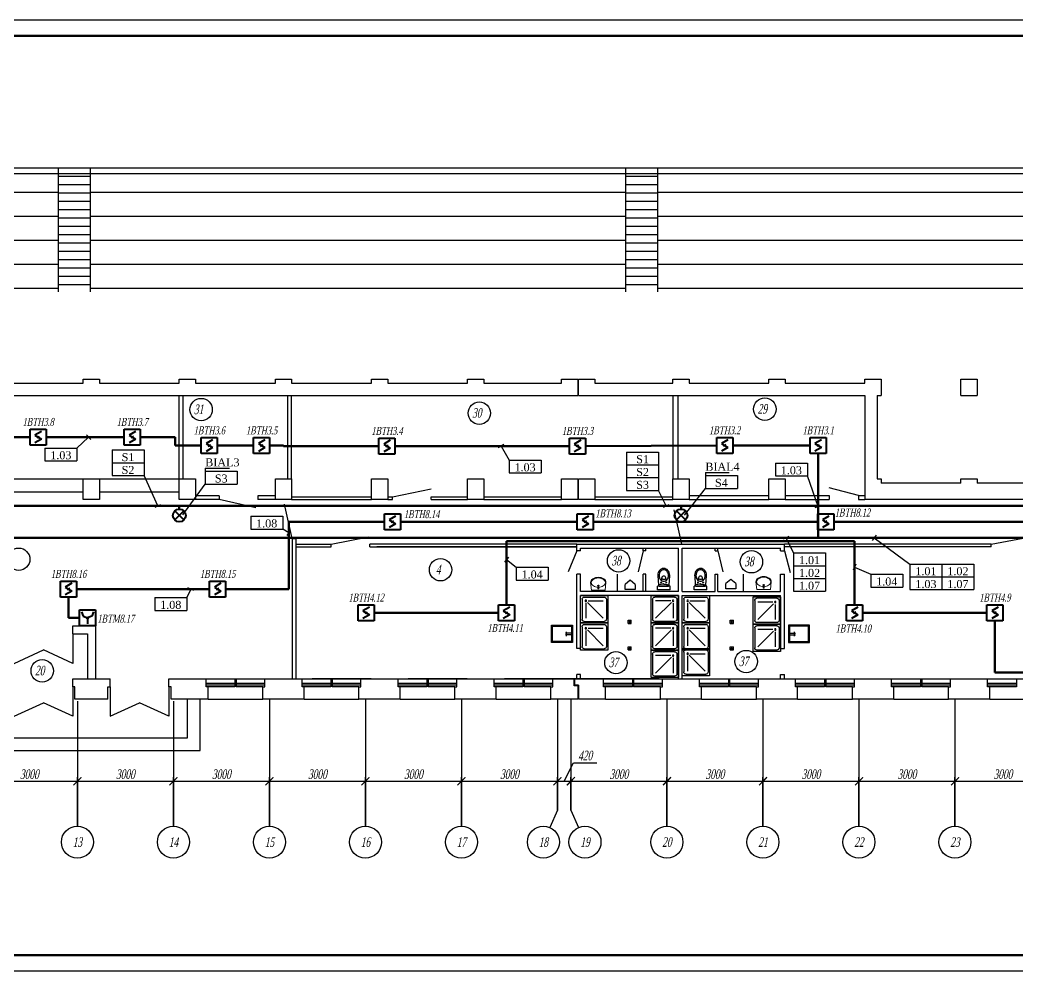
# Model space of a CAD drawing. Extents: x 0 to 1720, y -2086 to 3873.
# Drawn here: x 375.1 to 686.6, y 0 to 297 of the extents above; entities that cross this region are included whole.
import ezdxf
from ezdxf.enums import TextEntityAlignment as Align

# ---------------------------------------------------------------- set-up
doc = ezdxf.new("R2010")
doc.units = 0
doc.layers.add('EL_DEVICE', color=1, linetype='Continuous', lineweight=40)
doc.layers.add('EL_KABLE', color=9, linetype='Continuous', lineweight=60)
for name, color, linetype in [('EL_DEVICE_NAME', 7, 'Continuous'), ('FORMAT', 134, 'Continuous'), ('OSI', 5, 'Continuous'), ('PLAN', 2, 'Continuous'), ('SYS_PIN', 7, 'Continuous')]:
    doc.layers.add(name, color=color, linetype=linetype)
doc.styles.add('R2_5', font='times.ttf', dxfattribs={"width": 0.65, "oblique": 12, "height": 2.5})
doc.styles.get("Standard").update_dxf_attribs({"font": 'times.ttf'})

# ---------------------------------------------------------------- blocks, each defined once
blk = doc.blocks.new('n')
for points in [[(-6527766, -4118616), (-6527107, -4118616), (-6527107, -4119151), (-6527766, -4119151)], [(-6527735, -4118647), (-6527137, -4118647), (-6527137, -4119120), (-6527735, -4119120)]]:
    blk.add_lwpolyline(points, close=True)
for points in [[(-6527735, -4118854), (-6527544, -4118854)], [(-6527735, -4118910), (-6527544, -4118910)], [(-6527580, -4118817), (-6527580, -4118951)]]:
    blk.add_lwpolyline(points)
blk = doc.blocks.new('раковина')
at = {"lineweight": 0}
for p, q in [((471040, 84579), (471009, 84347)), ((471459, 84579), (471040, 84579)), ((471040, 84578), (471040, 84578)), ((471067, 84429), (471094, 84451)), ((471094, 84451), (471127, 84470)), ((471127, 84470), (471165, 84483)), ((471165, 84483), (471207, 84492)), ((471207, 84492), (471250, 84495)), ((471231, 84521), (471231, 84525)), ((471233, 84489), (471231, 84521)), ((471236, 84481), (471241, 84439)), ((471239, 84502), (471261, 84502)), ((471239, 84502), (471261, 84502)), ((471239, 84490), (471239, 84502)), ((471250, 84495), (471293, 84492)), ((471259, 84439), (471264, 84481)), ((471261, 84502), (471261, 84490)), ((471267, 84489), (471269, 84521)), ((471269, 84521), (471269, 84525)), ((471293, 84492), (471334, 84483)), ((471334, 84483), (471372, 84470)), ((471372, 84470), (471405, 84451)), ((471405, 84451), (471433, 84429)), ((471489, 84347), (471459, 84579)), ((471459, 84578), (471459, 84578)), ((471009, 84347), (471014, 84314)), ((471014, 84314), (471028, 84283)), ((471028, 84283), (471050, 84253)), ((471029, 84347), (471034, 84376)), ((471034, 84318), (471029, 84347)), ((471034, 84376), (471046, 84404)), ((471046, 84291), (471034, 84318)), ((471046, 84404), (471067, 84429)), ((471067, 84265), (471046, 84291)), ((471050, 84253), (471080, 84228)), ((471094, 84243), (471067, 84265)), ((471080, 84228), (471116, 84207)), ((471127, 84225), (471094, 84243)), ((471116, 84207), (471158, 84191)), ((471165, 84211), (471127, 84225)), ((471158, 84191), (471203, 84182)), ((471207, 84203), (471165, 84211)), ((471203, 84182), (471250, 84179)), ((471250, 84200), (471207, 84203)), ((471293, 84203), (471250, 84200)), ((471250, 84179), (471297, 84182)), ((471334, 84211), (471293, 84203)), ((471297, 84182), (471342, 84191)), ((471372, 84225), (471334, 84211)), ((471342, 84191), (471383, 84207)), ((471405, 84243), (471372, 84225)), ((471383, 84207), (471420, 84228)), ((471433, 84265), (471405, 84243)), ((471420, 84228), (471449, 84253)), ((471433, 84429), (471453, 84404)), ((471453, 84291), (471433, 84265)), ((471449, 84253), (471472, 84283)), ((471453, 84404), (471466, 84376)), ((471466, 84318), (471453, 84291)), ((471466, 84376), (471469, 84347)), ((471469, 84347), (471466, 84318)), ((471472, 84283), (471485, 84314)), ((471485, 84314), (471489, 84347))]:
    blk.add_line(p, q, dxfattribs=at)
for centre, radius, start, end in [((471250, 84452), 24, 0, 180), ((471250, 84452), 24, 180, 0), ((471250, 84522), 20, 339.2856, 200.7144), ((471250, 84522), 19.2, 7.8374, 171.8967), ((471250, 84491), 16.9, 185.1696, 354.8304), ((471250, 84490), 16.9, 185.1696, 354.8304), ((471250, 84490), 10.9, 180, 0), ((471250, 84440), 8.95, 187.1389, 352.8611)]:
    blk.add_arc(centre, radius, start, end, dxfattribs=at)
blk = doc.blocks.new('PL_SHOWER_TRAY')
for p, q in [((0.45, 0.9), (-0.45, 0.9)), ((-0.45, 0.9), (-0.45, 0)), ((-0.4, 0.125), (-0.4, 0.775)), ((-0.325, 0.85), (0.325, 0.85)), ((-0.275, 0.25), (-0.275, 0.75)), ((-0.222, 0.228), (0.3, 0.75)), ((0.4, 0.125), (0.4, 0.775)), ((0.45, 0), (0.45, 0.9)), ((-0.45, 0), (0.45, 0)), ((-0.325, 0.05), (0.325, 0.05)), ((-0.2, 0.175), (0.3, 0.175))]:
    blk.add_line(p, q)
blk.add_circle((-0.275, 0.175), 0.025)
for centre, start, end in [((-0.325, 0.775), 90, 180), ((0.325, 0.775), 360, 90), ((-0.325, 0.125), 180, 270), ((0.325, 0.125), 270, 360)]:
    blk.add_arc(centre, 0.075, start, end)
blk = doc.blocks.new('PODDON')
at = {"xscale": -1000, "yscale": 1000, "zscale": 1000, "rotation": 270}
blk.add_blockref('PL_SHOWER_TRAY', (-338, -13), dxfattribs=at)
blk = doc.blocks.new('_ArchTick')
at = {"const_width": 0.15}
blk.add_lwpolyline([(-0.5, -0.5), (0.5, 0.5)], dxfattribs=at)
blk = doc.blocks.new('PS_DAT_SMOKE')
at = {"layer": 'EL_DEVICE'}
for p, q in [((-2.5, 2.5), (2.5, 2.5)), ((-2.5, -2.5), (-2.5, 2.5)), ((1.01, 1.81), (-1.01, 0.61)), ((-1.01, 0.61), (1.01, -0.61)), ((2.5, 2.5), (2.5, -2.5)), ((2.5, -2.5), (-2.5, -2.5)), ((1.01, -0.61), (-1.01, -1.81))]:
    blk.add_line(p, q, dxfattribs=at)
blk = doc.blocks.new('CONNECTOR_SQUARE')
at = {"layer": 'SYS_PIN'}
for p, q in [((-0.35, 0.35), (0.35, -0.35)), ((0.35, 0.35), (-0.35, -0.35))]:
    blk.add_line(p, q, dxfattribs=at)
blk = doc.blocks.new('PS_DAT_HAND')
at = {"layer": 'EL_DEVICE'}
for p, q in [((-2.5, 2.5), (2.5, 2.5)), ((-2.5, -2.5), (-2.5, 2.5)), ((-1.88, 1.88), (-1.33, 0.55)), ((-1.33, 0.55), (0, 0)), ((1.33, 0.55), (0, 0)), ((0, 0), (0, -1.81)), ((1.88, 1.88), (1.33, 0.55)), ((2.5, 2.5), (2.5, -2.5)), ((2.5, -2.5), (-2.5, -2.5))]:
    blk.add_line(p, q, dxfattribs=at)
blk = doc.blocks.new('PS_BIAL')
at = {"layer": 'EL_DEVICE'}
for p, q in [((-1.41, 1.41), (1.41, -1.41)), ((1.41, 1.41), (-1.41, -1.41))]:
    blk.add_line(p, q, dxfattribs=at)
blk.add_circle((0, 0), 2, dxfattribs=at)

msp = doc.modelspace()

# ---------------------------------------------------------------- linework, layer by layer
for p, q in [((396.49, 166.72), (392.83, 163.32)), ((397.17, 165.99), (395.81, 167.45)), ((382.83, 163.32), (392.83, 163.32)), ((382.83, 163.32), (382.83, 159.32)), ((392.83, 163.32), (392.83, 159.32)), ((403.82, 162.73), (413.82, 162.73)), ((403.82, 162.73), (403.82, 154.73)), ((413.82, 162.73), (413.82, 154.73)), ((526.24, 164.42), (524.51, 163.42)), ((525.38, 163.92), (527.89, 159.55)), ((564.6, 162.08), (574.6, 162.08)), ((564.6, 162.08), (564.6, 150.08)), ((574.6, 162.08), (574.6, 150.08)), ((382.83, 159.32), (392.83, 159.32)), ((527.89, 159.55), (537.89, 159.55)), ((527.89, 159.55), (527.89, 155.55)), ((537.89, 159.55), (537.89, 155.55)), ((403.82, 158.73), (413.82, 158.73)), ((432.95, 157.06), (432.95, 156.06)), ((432.95, 157.06), (440.53, 157.06)), ((432.95, 156.06), (442.95, 156.06)), ((432.95, 156.06), (432.95, 152.06)), ((442.95, 156.06), (442.95, 152.06)), ((564.6, 158.08), (574.6, 158.08)), ((611.08, 158.61), (621.08, 158.61)), ((611.08, 158.61), (611.08, 154.61)), ((621.08, 158.61), (621.08, 154.61)), ((403.82, 154.73), (413.82, 154.73)), ((418.18, 145.27), (413.82, 154.73)), ((527.89, 155.55), (537.89, 155.55)), ((564.6, 154.08), (574.6, 154.08)), ((589.21, 155.73), (589.21, 154.73)), ((589.21, 155.73), (596.65, 155.73)), ((589.21, 154.73), (599.21, 154.73)), ((589.21, 154.73), (589.21, 150.73)), ((599.21, 154.73), (599.21, 150.73)), ((611.08, 154.61), (621.08, 154.61)), ((624.45, 145.11), (621.08, 154.61)), ((425.97, 142.45), (432.95, 152.06)), ((432.95, 152.06), (442.95, 152.06)), ((564.6, 150.08), (574.6, 150.08)), ((577, 145.27), (574.6, 150.08)), ((582.68, 142.41), (589.21, 150.73)), ((589.21, 150.73), (599.21, 150.73)), ((417.27, 144.85), (419.09, 145.69)), ((576.1, 144.82), (577.89, 145.72)), ((623.51, 144.78), (625.39, 145.45)), ((425.97, 142.45), (425.97, 142.45)), ((447.15, 142.03), (457.15, 142.03)), ((447.15, 142.03), (447.15, 138.03)), ((457.15, 142.03), (457.15, 138.03)), ((582.68, 142.41), (582.68, 142.41)), ((447.15, 138.03), (457.15, 138.03)), ((459.11, 136.86), (457.15, 138.03)), ((458.59, 136), (459.62, 137.72)), ((615.25, 135.73), (613.47, 134.82)), ((614.36, 135.27), (616.76, 130.58)), ((642.53, 136.08), (641.35, 134.46)), ((641.94, 135.27), (653.12, 127.1)), ((527.69, 129.28), (526.46, 127.71)), ((527.08, 128.5), (530.1, 126.1)), ((616.76, 130.58), (626.76, 130.58)), ((616.76, 130.58), (616.76, 118.58)), ((626.76, 130.58), (626.76, 118.58)), ((530.1, 126.1), (540.1, 126.1)), ((530.1, 126.1), (530.1, 122.1)), ((540.1, 126.1), (540.1, 122.1)), ((616.76, 126.58), (626.76, 126.58)), ((636.23, 127.02), (635.43, 125.19)), ((635.83, 126.1), (640.89, 123.9)), ((653.12, 127.1), (673.12, 127.1)), ((653.12, 127.1), (653.12, 119.1)), ((663.12, 127.1), (663.12, 119.1)), ((673.12, 127.1), (673.12, 119.1)), ((530.1, 122.1), (540.1, 122.1)), ((616.76, 122.58), (626.76, 122.58)), ((640.89, 123.9), (650.89, 123.9)), ((640.89, 123.9), (640.89, 119.9)), ((650.89, 123.9), (650.89, 119.9)), ((653.12, 123.1), (673.12, 123.1)), ((428.44, 119.27), (427.17, 116.6)), ((429.34, 118.84), (427.53, 119.7)), ((616.76, 118.58), (626.76, 118.58)), ((640.89, 119.9), (650.89, 119.9)), ((653.12, 119.1), (673.12, 119.1)), ((417.17, 116.6), (427.17, 116.6)), ((417.17, 116.6), (417.17, 112.6)), ((427.17, 116.6), (427.17, 112.6)), ((417.17, 112.6), (427.17, 112.6))]:
    msp.add_line(p, q)
at = {"layer": 'EL_KABLE'}
for p, q in [((378.25, 166.72), (367.31, 166.72)), ((407.65, 166.72), (383.25, 166.72)), ((423.58, 166.72), (412.65, 166.72)), ((423.58, 164.09), (423.58, 166.72)), ((431.73, 164.09), (423.58, 164.09)), ((448.07, 164.09), (436.73, 164.09)), ((457.4, 164.09), (453.07, 164.09)), ((457.4, 163.92), (457.4, 164.09)), ((487.23, 163.92), (457.4, 163.92)), ((546.77, 163.92), (492.23, 163.92)), ((592.75, 164.11), (551.77, 163.93)), ((621.95, 164.12), (597.75, 164.12)), ((624.45, 135.27), (624.45, 161.62)), ((1183.2, 145.27), (123, 145.27)), ((1183.2, 145.27), (273.65, 145.27)), ((1183.2, 145.27), (424.85, 145.27)), ((424.85, 145.27), (424.85, 144.27)), ((1183.2, 145.27), (581.6, 145.27)), ((581.6, 145.27), (581.6, 144.27)), ((488.93, 140.27), (459.11, 140.27)), ((459.11, 140.27), (459.11, 119.27)), ((549.2, 140.27), (493.93, 140.27)), ((624.33, 140.27), (554.2, 140.27)), ((692.32, 140.27), (629.33, 140.27)), ((1157, 135.27), (159.5, 135.27)), ((1157, 135.27), (337.7, 135.27)), ((1157, 135.27), (344, 135.27)), ((635.83, 134.27), (527.08, 134.27)), ((527.08, 134.27), (527.08, 114.37)), ((1157, 135.27), (624.45, 135.27)), ((635.83, 114.37), (635.83, 134.27)), ((434.32, 119.27), (392.74, 119.27)), ((459.11, 119.27), (439.32, 119.27)), ((390.24, 116.77), (390.24, 110.27)), ((390.24, 110.27), (393.65, 110.27)), ((524.58, 111.87), (485.73, 111.87)), ((677.18, 111.87), (638.33, 111.87)), ((679.68, 93.27), (679.68, 109.37)), ((781.27, 93.27), (679.68, 93.27))]:
    msp.add_line(p, q, dxfattribs=at)
at = {"layer": 'FORMAT'}
msp.add_lwpolyline([(0, 297), (1720.39, 297), (1720.39, 0), (0, 0)], close=True, dxfattribs=at)
at = {"layer": 'FORMAT', "lineweight": 50}
msp.add_lwpolyline([(20, 5), (20, 292), (1715.39, 292), (1715.39, 5)], close=True, dxfattribs=at)
at = {"layer": 'OSI'}
for p, q in [((393, 84.25), (393, 58.02)), ((393, 84.25), (393, 58.02)), ((423, 84.25), (423, 58.02)), ((453, 84.87), (453, 45.27)), ((453, 84.25), (453, 58.02)), ((483, 84.87), (483, 45.27)), ((483, 84.25), (483, 58.02)), ((513, 84.87), (513, 45.27)), ((513, 84.25), (513, 58.02)), ((543, 84.87), (543, 50.27)), ((543, 84.25), (543, 58.02)), ((543, 84.25), (543, 58.02)), ((547.2, 84.87), (547.2, 50.27)), ((547.2, 84.25), (547.2, 58.02)), ((577.2, 84.87), (577.2, 45.27)), ((577.2, 84.25), (577.2, 58.02)), ((607.2, 84.87), (607.2, 45.27)), ((607.2, 84.25), (607.2, 58.02)), ((607.2, 84.25), (607.2, 58.02)), ((637.2, 84.87), (637.2, 45.27)), ((637.2, 84.25), (637.2, 58.02)), ((637.2, 84.25), (637.2, 58.02)), ((667.2, 84.87), (667.2, 45.27)), ((667.2, 84.25), (667.2, 58.02)), ((667.2, 84.25), (667.2, 58.02)), ((423, 82.65), (423, 58.02)), ((453, 83.27), (453, 58.02)), ((483, 82.65), (483, 58.02)), ((513, 83.27), (513, 58.02)), ((547.2, 82.65), (547.2, 58.02)), ((577.2, 83.27), (577.2, 58.02)), ((393, 68.87), (393, 45.27)), ((423, 68.87), (423, 45.27)), ((545.1, 59.27), (548.01, 65.04)), ((548.01, 65.04), (555.34, 65.04)), ((361, 59.27), (395, 59.27)), ((391, 59.27), (425, 59.27)), ((421, 59.27), (455, 59.27)), ((451, 59.27), (485, 59.27)), ((481, 59.27), (515, 59.27)), ((511, 59.27), (545, 59.27)), ((541, 59.27), (549.2, 59.27)), ((545.2, 59.27), (579.2, 59.27)), ((575.2, 59.27), (609.2, 59.27)), ((605.2, 59.27), (639.2, 59.27)), ((635.2, 59.27), (669.2, 59.27)), ((665.2, 59.27), (699.2, 59.27))]:
    msp.add_line(p, q, dxfattribs=at)
at = {"layer": 'OSI', "lineweight": 25}
for p, q in [((393, 45.27), (393, 60.52)), ((393, 45.27), (393, 60.52)), ((423, 45.27), (423, 60.52)), ((423, 45.27), (423, 60.52)), ((453, 45.27), (453, 60.52)), ((453, 45.27), (453, 60.52)), ((483, 45.27), (483, 60.52)), ((483, 45.27), (483, 60.52)), ((513, 45.27), (513, 60.52)), ((513, 45.27), (513, 60.52)), ((543, 50.27), (543, 60.52)), ((543, 50.27), (543, 60.52)), ((547.2, 50.27), (547.2, 60.52)), ((547.2, 50.27), (547.2, 60.52)), ((577.2, 45.27), (577.2, 60.52)), ((577.2, 45.27), (577.2, 60.52)), ((607.2, 45.27), (607.2, 60.52)), ((607.2, 45.27), (607.2, 60.52)), ((637.2, 45.27), (637.2, 60.52)), ((637.2, 45.27), (637.2, 60.52)), ((667.2, 45.27), (667.2, 60.52)), ((667.2, 45.27), (667.2, 60.52)), ((543, 50.27), (540.61, 44.85)), ((547.2, 50.27), (549.59, 44.85))]:
    msp.add_line(p, q, dxfattribs=at)
for centre in [(393, 40.27), (423, 40.27), (453, 40.27), (483, 40.27), (513, 40.27), (538.6, 40.27), (551.6, 40.27), (577.2, 40.27), (607.2, 40.27), (637.2, 40.27), (667.2, 40.27)]:
    msp.add_circle(centre, 5, dxfattribs=at)
at = {"layer": 'PLAN'}
for p, q in [((33, 250.77), (1460.2, 250.77)), ((387, 250.77), (387, 212.11)), ((397, 250.77), (397, 212.11)), ((564.3, 250.77), (564.3, 212.11)), ((574.3, 250.77), (574.3, 212.11)), ((37.4, 249.07), (1380.89, 249.07)), ((387, 248.17), (397, 248.17)), ((564.3, 248.17), (574.3, 248.17)), ((219.7, 243.27), (387, 243.27)), ((387, 245.57), (397, 245.57)), ((397, 243.27), (564.3, 243.27)), ((564.3, 245.57), (574.3, 245.57)), ((574.3, 243.27), (719.05, 243.27)), ((387, 242.97), (397, 242.97)), ((387, 240.37), (397, 240.37)), ((564.3, 242.97), (574.3, 242.97)), ((564.3, 240.37), (574.3, 240.37)), ((387, 237.77), (397, 237.77)), ((564.3, 237.77), (574.3, 237.77)), ((219.7, 235.77), (387, 235.77)), ((387, 235.17), (397, 235.17)), ((397, 235.77), (564.3, 235.77)), ((564.3, 235.17), (574.3, 235.17)), ((574.3, 235.77), (719.05, 235.77)), ((387, 232.57), (397, 232.57)), ((564.3, 232.57), (574.3, 232.57)), ((219.7, 228.27), (387, 228.27)), ((387, 229.97), (397, 229.97)), ((397, 228.27), (564.3, 228.27)), ((564.3, 229.97), (574.3, 229.97)), ((574.3, 228.27), (719.05, 228.27)), ((387, 227.37), (397, 227.37)), ((387, 224.77), (397, 224.77)), ((564.3, 227.37), (574.3, 227.37)), ((564.3, 224.77), (574.3, 224.77)), ((387, 222.17), (397, 222.17)), ((564.3, 222.17), (574.3, 222.17)), ((219.7, 220.77), (387, 220.77)), ((387, 219.57), (397, 219.57)), ((397, 220.77), (564.3, 220.77)), ((564.3, 219.57), (574.3, 219.57)), ((574.3, 220.77), (719.05, 220.77)), ((387, 216.97), (397, 216.97)), ((564.3, 216.97), (574.3, 216.97)), ((219.7, 213.27), (387, 213.27)), ((387, 214.37), (397, 214.37)), ((397, 213.27), (564.3, 213.27)), ((564.3, 214.37), (574.3, 214.37)), ((574.3, 213.27), (719.05, 213.27)), ((394.85, 184.87), (399.95, 184.87)), ((394.85, 183.57), (394.85, 184.87)), ((399.95, 184.87), (399.95, 183.57)), ((424.85, 184.87), (429.95, 184.87)), ((424.85, 183.57), (424.85, 184.87)), ((429.95, 184.87), (429.95, 183.57)), ((454.85, 184.87), (459.95, 184.87)), ((454.85, 183.57), (454.85, 184.87)), ((459.95, 184.87), (459.95, 183.57)), ((484.85, 184.87), (489.95, 184.87)), ((484.85, 183.57), (484.85, 184.87)), ((489.95, 184.87), (489.95, 183.57)), ((514.85, 184.87), (519.95, 184.87)), ((514.85, 183.57), (514.85, 184.87)), ((519.95, 184.87), (519.95, 183.57)), ((544.3, 184.87), (549.4, 184.87)), ((544.3, 183.57), (544.3, 184.87)), ((549.4, 184.87), (549.4, 179.77)), ((549.6, 184.87), (554.7, 184.87)), ((549.6, 179.77), (549.6, 184.87)), ((554.7, 184.87), (554.7, 183.57)), ((579.05, 184.87), (584.15, 184.87)), ((579.05, 183.57), (579.05, 184.87)), ((584.15, 184.87), (584.15, 183.57)), ((609.05, 184.87), (614.15, 184.87)), ((609.05, 183.57), (609.05, 184.87)), ((614.15, 184.87), (614.15, 183.57)), ((639.05, 184.87), (644.15, 184.87)), ((639.05, 183.57), (639.05, 184.87)), ((644.15, 184.87), (644.15, 179.77)), ((669.05, 184.87), (674.15, 184.87)), ((669.05, 179.77), (669.05, 184.87)), ((674.15, 184.87), (674.15, 179.77)), ((369.95, 183.57), (394.85, 183.57)), ((399.95, 183.57), (424.85, 183.57)), ((429.95, 183.57), (454.85, 183.57)), ((459.95, 183.57), (484.85, 183.57)), ((489.95, 183.57), (514.85, 183.57)), ((519.95, 183.57), (544.3, 183.57)), ((554.7, 183.57), (579.05, 183.57)), ((584.15, 183.57), (609.05, 183.57)), ((614.15, 183.57), (639.05, 183.57)), ((249.95, 179.77), (549.4, 179.77)), ((424.85, 153.67), (424.85, 179.77)), ((426.05, 153.67), (426.05, 179.77)), ((458.75, 153.67), (458.75, 179.77)), ((459.95, 153.67), (459.95, 179.77)), ((549.6, 179.77), (639.05, 179.77)), ((579.05, 179.77), (579.05, 153.67)), ((580.65, 179.77), (580.65, 153.67)), ((639.05, 179.77), (639.05, 147.27)), ((642.85, 179.77), (644.15, 179.77)), ((642.85, 179.77), (642.85, 153.67)), ((669.05, 179.77), (674.15, 179.77)), ((366.05, 153.67), (424.85, 153.67)), ((394.85, 147.27), (394.85, 153.67)), ((394.85, 153.67), (399.95, 153.67)), ((399.95, 153.67), (399.95, 147.27)), ((424.85, 147.27), (424.85, 153.67)), ((424.85, 153.67), (429.95, 153.67)), ((429.95, 153.67), (429.95, 147.27)), ((454.85, 147.27), (454.85, 153.67)), ((454.85, 153.67), (459.95, 153.67)), ((459.95, 153.67), (459.95, 147.27)), ((484.85, 147.27), (484.85, 153.67)), ((484.85, 153.67), (489.95, 153.67)), ((489.95, 153.67), (489.95, 147.27)), ((514.85, 147.27), (514.85, 153.67)), ((514.85, 153.67), (519.95, 153.67)), ((519.95, 153.67), (519.95, 147.27)), ((544.3, 147.27), (544.3, 153.67)), ((544.3, 153.67), (549.4, 153.67)), ((549.4, 153.67), (549.4, 147.27)), ((549.6, 147.27), (549.6, 153.67)), ((549.6, 153.67), (554.7, 153.67)), ((554.7, 153.67), (554.7, 147.27)), ((579.05, 147.27), (579.05, 153.67)), ((579.05, 153.67), (584.15, 153.67)), ((584.15, 153.67), (584.15, 147.27)), ((609.05, 147.27), (609.05, 153.67)), ((609.05, 153.67), (614.15, 153.67)), ((614.15, 153.67), (614.15, 147.27)), ((642.85, 153.67), (644.15, 153.67)), ((644.15, 153.67), (644.15, 152.37)), ((669.05, 152.37), (669.05, 153.67)), ((669.05, 153.67), (674.15, 153.67)), ((674.15, 153.67), (674.15, 152.37)), ((369.95, 149.67), (394.85, 149.67)), ((399.95, 149.67), (424.85, 149.67)), ((491.45, 148.07), (503.55, 150.57)), ((637.05, 148.47), (627.85, 150.87)), ((669.05, 152.37), (644.15, 152.37)), ((699.05, 152.37), (674.15, 152.37)), ((399.95, 147.27), (394.85, 147.27)), ((429.95, 147.27), (424.85, 147.27)), ((437.3, 148.4), (429.95, 148.4)), ((437.3, 147.27), (429.95, 147.27)), ((437.3, 148.4), (437.3, 147.27)), ((448.75, 144.69), (437.3, 147.27)), ((454.85, 148.4), (449.4, 148.4)), ((449.4, 148.4), (449.4, 147.27)), ((454.85, 147.27), (449.4, 147.27)), ((459.95, 147.27), (454.85, 147.27)), ((459.95, 148.07), (483.35, 148.07)), ((459.95, 147.27), (483.35, 147.27)), ((483.35, 148.07), (484.85, 148.07)), ((483.35, 147.27), (484.85, 147.27)), ((489.95, 147.27), (484.85, 147.27)), ((489.95, 148.07), (491.45, 148.07)), ((489.95, 147.27), (491.45, 147.27)), ((491.45, 147.27), (491.45, 148.07)), ((503.55, 148.07), (514.85, 148.07)), ((503.55, 147.27), (503.55, 148.07)), ((503.55, 147.27), (514.85, 147.27)), ((519.95, 147.27), (514.85, 147.27)), ((519.95, 148.07), (544.3, 148.07)), ((519.95, 147.27), (544.3, 147.27)), ((549.4, 147.27), (544.3, 147.27)), ((554.7, 147.27), (549.6, 147.27)), ((554.7, 148.07), (579.05, 148.07)), ((554.7, 147.27), (579.05, 147.27)), ((584.15, 147.27), (579.05, 147.27)), ((584.15, 148.47), (609.05, 148.47)), ((584.15, 147.27), (609.05, 147.27)), ((614.15, 147.27), (609.05, 147.27)), ((614.15, 148.47), (627.85, 148.47)), ((614.15, 147.27), (627.85, 147.27)), ((627.85, 148.47), (627.85, 147.27)), ((637.05, 148.47), (639.05, 148.47)), ((637.05, 148.47), (637.05, 147.27)), ((637.05, 147.27), (639.05, 147.27)), ((740.5, 147.27), (639.05, 147.27)), ((460.11, 135.07), (457.73, 145.83)), ((581.83, 133.27), (579.46, 144.03)), ((460.11, 135.07), (461.3, 135.07)), ((460.11, 135.07), (460.11, 91.14)), ((461.3, 135.07), (461.3, 132.47)), ((472.3, 133.27), (483.97, 135.56)), ((678.51, 133.27), (690.19, 135.44)), ((461.3, 133.27), (472.3, 133.27)), ((461.3, 132.47), (472.3, 132.47)), ((461.3, 132.47), (461.3, 91.27)), ((472.3, 132.47), (472.3, 133.27)), ((549, 133.27), (484.4, 133.27)), ((484.4, 132.47), (484.4, 133.27)), ((484.4, 132.47), (549, 132.47)), ((549, 132.47), (486.6, 132.47)), ((549, 131.17), (546.3, 124.63)), ((549, 131.17), (549, 133.27)), ((549, 133.27), (613.9, 133.27)), ((550.2, 131.17), (549, 131.17)), ((550.2, 131.17), (550.2, 132.07)), ((550.2, 132.07), (580.8, 132.07)), ((569.8, 131.17), (568.23, 124.71)), ((569.8, 131.17), (569.8, 132.07)), ((570.6, 131.17), (569.8, 131.17)), ((570.6, 131.17), (570.6, 132.07)), ((580.8, 118.47), (580.8, 132.07)), ((582, 118.47), (582, 132.07)), ((582, 132.07), (612.7, 132.07)), ((592.3, 131.17), (592.3, 132.07)), ((592.3, 131.17), (593.1, 131.17)), ((593.1, 131.17), (593.1, 132.07)), ((593.1, 131.17), (594.67, 124.63)), ((612.7, 131.17), (612.7, 132.07)), ((612.7, 131.17), (613.9, 131.17)), ((678.5, 133.27), (613.9, 133.27)), ((613.9, 131.17), (613.9, 133.27)), ((613.9, 131.17), (615.71, 124.5)), ((678.51, 132.47), (613.91, 132.47)), ((678.51, 132.47), (678.51, 133.27)), ((549, 100.77), (549, 123.97)), ((550.2, 123.97), (549, 123.97)), ((550.2, 118.47), (550.2, 123.97)), ((561.78, 118.47), (561.78, 123.97)), ((565.68, 122.01), (564.17, 120.75)), ((567.32, 120.75), (565.68, 122.01)), ((569.8, 118.47), (569.8, 123.97)), ((570.6, 123.97), (569.8, 123.97)), ((569.8, 118.47), (569.8, 123.97)), ((570.6, 118.47), (570.6, 123.97)), ((574.37, 123.46), (574.54, 120.58)), ((575.61, 122.65), (575.61, 122.75)), ((575.61, 122.3), (575.61, 122.65)), ((575.91, 122.35), (576.51, 122.35)), ((576.81, 122.65), (576.81, 122.75)), ((576.81, 122.3), (576.81, 122.65)), ((577.89, 120.58), (578.06, 123.46)), ((585.87, 123.46), (586.04, 120.58)), ((587.11, 122.65), (587.11, 122.75)), ((587.11, 122.3), (587.11, 122.65)), ((587.41, 122.35), (588.01, 122.35)), ((588.31, 122.65), (588.31, 122.75)), ((588.31, 122.3), (588.31, 122.65)), ((589.39, 120.58), (589.56, 123.46)), ((592.3, 118.47), (592.3, 123.97)), ((592.3, 123.97), (593.1, 123.97)), ((593.1, 118.47), (593.1, 123.97)), ((597.14, 122.23), (595.63, 120.97)), ((598.78, 120.97), (597.14, 122.23)), ((601.12, 118.47), (601.12, 123.97)), ((612.7, 118.47), (612.7, 123.97)), ((612.7, 123.97), (613.9, 123.97)), ((613.9, 100.77), (613.9, 123.97)), ((569.8, 118.47), (550.2, 118.47)), ((564.17, 119.15), (564.17, 120.75)), ((567.32, 119.15), (564.17, 119.15)), ((567.32, 120.75), (567.32, 119.15)), ((580.8, 118.47), (569.9, 118.47)), ((578.21, 120.2), (574.21, 120.2)), ((578.21, 120.2), (574.21, 120.2)), ((574.21, 119), (574.21, 120.2)), ((574.21, 119), (574.21, 120.2)), ((578.21, 119), (574.21, 119)), ((576.14, 120.93), (574.54, 120.6)), ((574.54, 120.58), (574.55, 120.39)), ((576.19, 120.8), (574.56, 120.6)), ((574.75, 120.2), (577.68, 120.2)), ((575.61, 121.3), (575.21, 121.3)), ((575.41, 121.1), (575.41, 121.5)), ((576.24, 120.8), (577.87, 120.6)), ((576.28, 120.93), (577.87, 120.6)), ((576.81, 121.3), (577.21, 121.3)), ((577.01, 121.1), (577.01, 121.5)), ((577.87, 120.39), (577.89, 120.58)), ((578.21, 119), (578.21, 120.2)), ((578.21, 119), (578.21, 120.2)), ((582, 118.47), (592.3, 118.47)), ((589.71, 120.2), (585.71, 120.2)), ((589.71, 120.2), (585.71, 120.2)), ((585.71, 119), (585.71, 120.2)), ((585.71, 119), (585.71, 120.2)), ((589.71, 119), (585.71, 119)), ((587.64, 120.93), (586.04, 120.6)), ((586.04, 120.58), (586.05, 120.39)), ((587.69, 120.8), (586.05, 120.6)), ((586.25, 120.2), (589.17, 120.2)), ((587.11, 121.3), (586.71, 121.3)), ((586.91, 121.1), (586.91, 121.5)), ((587.74, 120.8), (589.37, 120.6)), ((587.78, 120.93), (589.37, 120.6)), ((588.31, 121.3), (588.71, 121.3)), ((588.51, 121.1), (588.51, 121.5)), ((589.37, 120.39), (589.39, 120.58)), ((589.71, 119), (589.71, 120.2)), ((589.71, 119), (589.71, 120.2)), ((593.1, 118.47), (612.7, 118.47)), ((595.63, 119.37), (595.63, 120.97)), ((598.78, 119.37), (595.63, 119.37)), ((598.78, 120.97), (598.78, 119.37)), ((550.2, 100.77), (550.2, 117.27)), ((580.8, 117.27), (550.2, 117.27)), ((580.8, 91.25), (580.8, 117.27)), ((582, 117.27), (612.7, 117.27)), ((582, 91.3), (582, 117.27)), ((612.7, 100.77), (612.7, 117.27)), ((565.07, 108.52), (565.07, 109.52)), ((565.07, 109.52), (566.07, 109.52)), ((565.57, 108.52), (565.57, 109.52)), ((566.07, 108.52), (566.07, 109.52)), ((596.97, 108.52), (596.97, 109.52)), ((596.97, 109.52), (597.97, 109.52)), ((597.47, 108.52), (597.47, 109.52)), ((597.97, 108.52), (597.97, 109.52)), ((391.6, 107.77), (398.65, 107.77)), ((391.6, 105.27), (391.6, 107.77)), ((398.65, 107.77), (398.65, 91.27)), ((565.07, 109.02), (566.07, 109.02)), ((565.07, 108.52), (566.07, 108.52)), ((596.97, 109.02), (597.97, 109.02)), ((596.97, 108.52), (597.97, 108.52)), ((391.6, 105.27), (396.15, 105.27)), ((391.6, 105.27), (391.6, 96.07)), ((396.15, 105.27), (396.15, 91.27)), ((373.2, 96.07), (382.4, 100.27)), ((391.6, 96.07), (382.4, 100.27)), ((550.2, 100.77), (549, 100.77)), ((565.07, 100.27), (565.07, 101.27)), ((565.07, 101.27), (566.07, 101.27)), ((565.07, 100.77), (566.07, 100.77)), ((565.07, 100.27), (566.07, 100.27)), ((565.57, 100.27), (565.57, 101.27)), ((566.07, 100.27), (566.07, 101.27)), ((596.97, 100.27), (596.97, 101.27)), ((596.97, 101.27), (597.97, 101.27)), ((596.97, 100.77), (597.97, 100.77)), ((596.97, 100.27), (597.97, 100.27)), ((597.47, 100.27), (597.47, 101.27)), ((597.97, 100.27), (597.97, 101.27)), ((612.7, 100.77), (613.9, 100.77)), ((391.6, 91.27), (403.2, 91.27)), ((391.6, 88.77), (391.6, 91.27)), ((403.2, 88.77), (403.2, 91.27)), ((421.6, 91.27), (433.2, 91.27)), ((421.6, 88.77), (421.6, 91.27)), ((433.2, 88.77), (433.2, 91.27)), ((433.2, 91.27), (451.6, 91.27)), ((442.2, 91.27), (442.2, 88.77)), ((442.6, 91.27), (442.6, 88.77)), ((451.6, 91.27), (463.2, 91.27)), ((451.6, 88.77), (451.6, 91.27)), ((463.2, 88.77), (463.2, 91.27)), ((463.2, 91.27), (481.6, 91.27)), ((484.8, 91.27), (466.4, 91.27)), ((472.2, 91.27), (472.2, 88.77)), ((472.6, 91.27), (472.6, 88.77)), ((481.6, 91.27), (493.2, 91.27)), ((481.6, 88.77), (481.6, 91.27)), ((493.2, 88.77), (493.2, 91.27)), ((493.2, 91.27), (511.6, 91.27)), ((514.8, 91.27), (496.4, 91.27)), ((502.2, 91.27), (502.2, 88.77)), ((502.6, 91.27), (502.6, 88.77)), ((511.6, 91.27), (523.2, 91.27)), ((511.6, 88.77), (511.6, 91.27)), ((523.2, 88.77), (523.2, 91.27)), ((523.2, 91.27), (541.6, 91.27)), ((544.8, 91.27), (526.4, 91.27)), ((532.2, 91.27), (532.2, 88.77)), ((532.6, 91.27), (532.6, 88.77)), ((541.6, 91.27), (548.2, 91.27)), ((541.6, 88.77), (541.6, 91.27)), ((556.4, 91.27), (544.8, 91.27)), ((548.2, 89.07), (548.2, 91.27)), ((548.4, 91.27), (557.4, 91.27)), ((548.4, 89.27), (548.4, 91.27)), ((549, 91.27), (549, 92.57)), ((550.2, 92.57), (549, 92.57)), ((550.2, 91.27), (550.2, 92.57)), ((574.8, 91.27), (556.4, 91.27)), ((557.4, 88.77), (557.4, 91.27)), ((557.4, 91.27), (575.8, 91.27)), ((566.4, 91.27), (566.4, 88.77)), ((566.8, 91.27), (566.8, 88.77)), ((575.8, 91.27), (587.4, 91.27)), ((575.8, 88.77), (575.8, 91.27)), ((587.4, 88.77), (587.4, 91.27)), ((587.4, 91.27), (605.8, 91.27)), ((596.4, 91.27), (596.4, 88.77)), ((596.8, 91.27), (596.8, 88.77)), ((605.8, 91.27), (617.4, 91.27)), ((605.8, 88.77), (605.8, 91.27)), ((612.7, 91.27), (612.7, 92.57)), ((612.7, 92.57), (613.9, 92.57)), ((613.9, 91.27), (613.9, 92.57)), ((617.4, 88.77), (617.4, 91.27)), ((617.4, 91.27), (635.8, 91.27)), ((626.4, 91.27), (626.4, 88.77)), ((626.8, 91.27), (626.8, 88.77)), ((635.8, 91.27), (647.4, 91.27)), ((635.8, 88.77), (635.8, 91.27)), ((647.4, 88.77), (647.4, 91.27)), ((647.4, 91.27), (665.8, 91.27)), ((656.4, 91.27), (656.4, 88.77)), ((656.8, 91.27), (656.8, 88.77)), ((665.8, 91.27), (677.4, 91.27)), ((665.8, 88.77), (665.8, 91.27)), ((677.4, 88.77), (677.4, 91.27)), ((677.4, 91.27), (695.8, 91.27)), ((686.4, 91.27), (686.4, 88.77)), ((392.25, 88.77), (391.6, 88.77)), ((391.6, 88.77), (391.6, 79.57)), ((392.25, 84.87), (392.25, 88.77)), ((402.55, 84.87), (402.55, 88.77)), ((402.55, 88.77), (403.2, 88.77)), ((403.2, 88.77), (403.2, 79.57)), ((422.25, 88.77), (421.6, 88.77)), ((421.6, 88.77), (421.6, 79.57)), ((422.25, 84.87), (422.25, 88.77)), ((442.2, 89.77), (433.2, 89.77)), ((442.2, 89.27), (433.2, 89.27)), ((433.85, 88.77), (433.2, 88.77)), ((433.85, 84.87), (433.85, 88.77)), ((442.2, 88.77), (433.85, 88.77)), ((451.6, 89.77), (442.6, 89.77)), ((451.6, 89.27), (442.6, 89.27)), ((450.95, 88.77), (442.6, 88.77)), ((450.95, 84.87), (450.95, 88.77)), ((450.95, 88.77), (451.6, 88.77)), ((472.2, 89.77), (463.2, 89.77)), ((472.2, 89.27), (463.2, 89.27)), ((463.85, 88.77), (463.2, 88.77)), ((463.85, 84.87), (463.85, 88.77)), ((472.2, 88.77), (463.85, 88.77)), ((481.6, 89.77), (472.6, 89.77)), ((481.6, 89.27), (472.6, 89.27)), ((480.95, 88.77), (472.6, 88.77)), ((480.95, 84.87), (480.95, 88.77)), ((480.95, 88.77), (481.6, 88.77)), ((502.2, 89.77), (493.2, 89.77)), ((502.2, 89.27), (493.2, 89.27)), ((493.85, 88.77), (493.2, 88.77)), ((493.85, 84.87), (493.85, 88.77)), ((502.2, 88.77), (493.85, 88.77)), ((511.6, 89.77), (502.6, 89.77)), ((511.6, 89.27), (502.6, 89.27)), ((510.95, 88.77), (502.6, 88.77)), ((510.95, 84.87), (510.95, 88.77)), ((510.95, 88.77), (511.6, 88.77)), ((532.2, 89.77), (523.2, 89.77)), ((532.2, 89.27), (523.2, 89.27)), ((523.85, 88.77), (523.2, 88.77)), ((523.85, 84.87), (523.85, 88.77)), ((532.2, 88.77), (523.85, 88.77)), ((541.6, 89.77), (532.6, 89.77)), ((541.6, 89.27), (532.6, 89.27)), ((540.95, 88.77), (532.6, 88.77)), ((540.95, 84.87), (540.95, 88.77)), ((540.95, 88.77), (541.6, 88.77)), ((549.4, 89.07), (548.2, 89.07)), ((549.6, 89.27), (548.4, 89.27)), ((549.4, 89.07), (549.4, 84.87)), ((549.6, 89.27), (549.6, 84.87)), ((566.4, 89.77), (557.4, 89.77)), ((566.4, 89.27), (557.4, 89.27)), ((558.05, 88.77), (557.4, 88.77)), ((558.05, 84.87), (558.05, 88.77)), ((566.4, 88.77), (558.05, 88.77)), ((575.8, 89.77), (566.8, 89.77)), ((575.8, 89.27), (566.8, 89.27)), ((575.15, 88.77), (566.8, 88.77)), ((575.15, 84.87), (575.15, 88.77)), ((575.15, 88.77), (575.8, 88.77)), ((596.4, 89.77), (587.4, 89.77)), ((596.4, 89.27), (587.4, 89.27)), ((588.05, 88.77), (587.4, 88.77)), ((588.05, 84.87), (588.05, 88.77)), ((596.4, 88.77), (588.05, 88.77)), ((605.8, 89.77), (596.8, 89.77)), ((605.8, 89.27), (596.8, 89.27)), ((605.15, 88.77), (596.8, 88.77)), ((605.15, 84.87), (605.15, 88.77)), ((605.15, 88.77), (605.8, 88.77)), ((626.4, 89.77), (617.4, 89.77)), ((626.4, 89.27), (617.4, 89.27)), ((618.05, 88.77), (617.4, 88.77)), ((618.05, 84.87), (618.05, 88.77)), ((626.4, 88.77), (618.05, 88.77)), ((635.8, 89.77), (626.8, 89.77)), ((635.8, 89.27), (626.8, 89.27)), ((635.15, 88.77), (626.8, 88.77)), ((635.15, 84.87), (635.15, 88.77)), ((635.15, 88.77), (635.8, 88.77)), ((656.4, 89.77), (647.4, 89.77)), ((656.4, 89.27), (647.4, 89.27)), ((648.05, 88.77), (647.4, 88.77)), ((648.05, 84.87), (648.05, 88.77)), ((656.4, 88.77), (648.05, 88.77)), ((665.8, 89.77), (656.8, 89.77)), ((665.8, 89.27), (656.8, 89.27)), ((665.15, 88.77), (656.8, 88.77)), ((665.15, 84.87), (665.15, 88.77)), ((665.15, 88.77), (665.8, 88.77)), ((686.4, 89.77), (677.4, 89.77)), ((686.4, 89.27), (677.4, 89.27)), ((678.05, 88.77), (677.4, 88.77)), ((678.05, 84.87), (678.05, 88.77)), ((686.4, 88.77), (678.05, 88.77)), ((402.55, 84.87), (392.25, 84.87)), ((433.85, 84.87), (422.25, 84.87)), ((427.4, 72.87), (427.4, 84.87)), ((431.4, 68.87), (431.4, 84.87)), ((433.85, 84.87), (450.95, 84.87)), ((463.85, 84.87), (450.95, 84.87)), ((463.85, 84.87), (480.95, 84.87)), ((493.85, 84.87), (480.95, 84.87)), ((493.85, 84.87), (510.95, 84.87)), ((523.85, 84.87), (510.95, 84.87)), ((523.85, 84.87), (540.95, 84.87)), ((549.4, 84.87), (540.95, 84.87)), ((558.05, 84.87), (549.6, 84.87)), ((558.05, 84.87), (575.15, 84.87)), ((588.05, 84.87), (575.15, 84.87)), ((588.05, 84.87), (605.15, 84.87)), ((618.05, 84.87), (605.15, 84.87)), ((618.05, 84.87), (635.15, 84.87)), ((648.05, 84.87), (635.15, 84.87)), ((648.05, 84.87), (665.15, 84.87)), ((678.05, 84.87), (665.15, 84.87)), ((678.05, 84.87), (695.15, 84.87)), ((373.2, 79.57), (382.4, 83.77)), ((391.6, 79.57), (382.4, 83.77)), ((403.2, 79.57), (412.4, 83.77)), ((421.6, 79.57), (412.4, 83.77)), ((337.4, 72.87), (427.4, 72.87)), ((333.4, 68.87), (431.4, 68.87))]:
    msp.add_line(p, q, dxfattribs=at)
for centre, radius in [((431.65, 175.32), 3.5), ((518.59, 174.2), 3.5), ((607.8, 175.46), 3.5), ((374.66, 128.58), 3.5), ((562.11, 128.07), 3.5), ((603.61, 127.81), 3.5), ((506.47, 125.33), 3.5), ((575.41, 121.3), 0.1), ((577.01, 121.3), 0.1), ((586.91, 121.3), 0.1), ((588.51, 121.3), 0.1), ((561.28, 96.3), 3.5), ((601.95, 96.64), 3.5), ((382.01, 93.74), 3.5)]:
    msp.add_circle(centre, radius, dxfattribs=at)
for centre, radius, start, end in [((576.48, 123.69), 2.1, 138.6215, 159.9529), ((576.61, 123.63), 1.83, 141.1466, 161.5476), ((576.32, 123.84), 1.88, 115.1824, 138.6215), ((576.37, 123.82), 1.52, 117.2121, 141.1466), ((576.21, 124.06), 1.64, 90, 115.1824), ((576.21, 124.12), 1.18, 90, 117.2121), ((576.21, 124.06), 1.64, 64.8176, 90), ((576.21, 124.12), 1.18, 62.7879, 90), ((576.06, 123.82), 1.52, 38.8534, 62.7879), ((576.11, 123.84), 1.88, 41.3785, 64.8176), ((575.82, 123.63), 1.83, 18.4524, 38.8534), ((575.94, 123.69), 2.1, 20.0471, 41.3785), ((587.98, 123.69), 2.1, 138.6215, 159.9529), ((588.11, 123.63), 1.83, 141.1466, 161.5476), ((587.82, 123.84), 1.88, 115.1824, 138.6215), ((587.87, 123.82), 1.52, 117.2121, 141.1466), ((587.71, 124.06), 1.64, 90, 115.1824), ((587.71, 124.12), 1.18, 90, 117.2121), ((587.71, 124.06), 1.64, 64.8176, 90), ((587.71, 124.12), 1.18, 62.7879, 90), ((587.56, 123.82), 1.52, 38.8534, 62.7879), ((587.61, 123.84), 1.88, 41.3785, 64.8176), ((587.32, 123.63), 1.83, 18.4524, 38.8534), ((587.44, 123.69), 2.1, 20.0471, 41.3785), ((576.74, 123.6), 2.38, 159.9529, 180), ((576.74, 123.6), 2.38, 180, 183.4385), ((576.99, 123.5), 2.23, 161.5476, 180), ((576.99, 123.5), 2.23, 180, 198.4524), ((576.61, 123.37), 1.83, 198.4524, 218.8534), ((576.37, 123.18), 1.52, 218.8534, 242.7879), ((575.51, 122.3), 0.1, 270, 0), ((576.21, 122.75), 0.6, 0, 180), ((575.91, 122.65), 0.3, 180, 270), ((576.21, 122.88), 1.18, 242.7879, 270), ((576.21, 122.88), 1.18, 270, 297.2121), ((576.51, 122.65), 0.3, 270, 0), ((576.06, 123.18), 1.52, 297.2121, 321.1466), ((576.91, 122.3), 0.1, 180, 270), ((575.82, 123.37), 1.83, 321.1466, 341.5476), ((575.44, 123.5), 2.23, 0, 18.4524), ((575.44, 123.5), 2.23, 341.5476, 0), ((575.68, 123.6), 2.38, 0, 20.0471), ((575.68, 123.6), 2.38, 356.5615, 0), ((588.24, 123.6), 2.38, 159.9529, 180), ((588.24, 123.6), 2.38, 180, 183.4385), ((588.49, 123.5), 2.23, 161.5476, 180), ((588.49, 123.5), 2.23, 180, 198.4524), ((588.11, 123.37), 1.83, 198.4524, 218.8534), ((587.87, 123.18), 1.52, 218.8534, 242.7879), ((587.01, 122.3), 0.1, 270, 0), ((587.71, 122.75), 0.6, 0, 180), ((587.41, 122.65), 0.3, 180, 270), ((587.71, 122.88), 1.18, 242.7879, 270), ((587.71, 122.88), 1.18, 270, 297.2121), ((588.01, 122.65), 0.3, 270, 0), ((587.56, 123.18), 1.52, 297.2121, 321.1466), ((588.41, 122.3), 0.1, 180, 270), ((587.32, 123.37), 1.83, 321.1466, 341.5476), ((586.93, 123.5), 2.23, 360, 18.4524), ((586.93, 123.5), 2.23, 341.5476, 0), ((587.18, 123.6), 2.38, 360, 20.0471), ((587.18, 123.6), 2.38, 356.5615, 0), ((574.56, 120.58), 0.0186, 101.8091, 183.4385), ((574.75, 120.4), 0.2, 183.4385, 270), ((576.21, 120.6), 0.343, 78.1909, 101.8091), ((576.21, 120.6), 0.199, 83.1871, 96.8129), ((577.68, 120.4), 0.2, 270, 356.5615), ((577.87, 120.58), 0.0186, 356.5615, 78.1909), ((586.06, 120.58), 0.0186, 101.8091, 183.4385), ((586.25, 120.4), 0.2, 183.4385, 270), ((587.71, 120.6), 0.343, 78.1909, 101.8091), ((587.71, 120.6), 0.199, 83.1871, 96.8129), ((589.17, 120.4), 0.2, 270, 356.5615), ((589.37, 120.58), 0.0186, 356.5615, 78.1909)]:
    msp.add_arc(centre, radius, start, end, dxfattribs=at)

# ---------------------------------------------------------------- block references
for name, p in [('PS_DAT_SMOKE', (380.75, 166.72)), ('PS_DAT_SMOKE', (410.15, 166.72)), ('CONNECTOR_SQUARE', (380.75, 166.72)), ('CONNECTOR_SQUARE', (410.15, 166.72)), ('PS_DAT_SMOKE', (434.22, 164.09)), ('PS_DAT_SMOKE', (450.57, 164.09)), ('PS_DAT_SMOKE', (489.73, 163.92)), ('PS_DAT_SMOKE', (549.27, 163.92)), ('PS_DAT_SMOKE', (595.25, 164.12)), ('PS_DAT_SMOKE', (624.45, 164.12)), ('CONNECTOR_SQUARE', (434.22, 164.09)), ('CONNECTOR_SQUARE', (450.57, 164.09)), ('CONNECTOR_SQUARE', (489.73, 163.92)), ('CONNECTOR_SQUARE', (549.27, 163.92)), ('CONNECTOR_SQUARE', (595.25, 164.12)), ('CONNECTOR_SQUARE', (624.45, 164.12)), ('PS_BIAL', (424.85, 142.27)), ('PS_BIAL', (581.6, 142.27)), ('CONNECTOR_SQUARE', (424.85, 142.27)), ('PS_DAT_SMOKE', (491.43, 140.27)), ('CONNECTOR_SQUARE', (491.43, 140.27)), ('PS_DAT_SMOKE', (551.7, 140.27)), ('CONNECTOR_SQUARE', (551.7, 140.27)), ('CONNECTOR_SQUARE', (581.6, 142.27)), ('PS_DAT_SMOKE', (626.83, 140.27)), ('CONNECTOR_SQUARE', (626.83, 140.27)), ('PS_DAT_SMOKE', (390.24, 119.27)), ('PS_DAT_SMOKE', (436.82, 119.27)), ('CONNECTOR_SQUARE', (390.24, 119.27)), ('CONNECTOR_SQUARE', (436.82, 119.27)), ('PS_DAT_HAND', (396.15, 110.27)), ('PS_DAT_SMOKE', (483.23, 111.87)), ('CONNECTOR_SQUARE', (483.23, 111.87)), ('PS_DAT_SMOKE', (527.08, 111.87)), ('CONNECTOR_SQUARE', (527.08, 111.87)), ('PS_DAT_SMOKE', (635.83, 111.87)), ('CONNECTOR_SQUARE', (635.83, 111.87)), ('PS_DAT_SMOKE', (679.68, 111.87)), ('CONNECTOR_SQUARE', (679.68, 111.87)), ('CONNECTOR_SQUARE', (396.15, 110.27))]:
    msp.add_blockref(name, p)
at = {"layer": 'OSI', "xscale": 2.5, "yscale": 2.5, "zscale": 2.5}
for p in [(393, 59.27), (423, 59.27), (453, 59.27), (483, 59.27), (513, 59.27), (543, 59.27), (547.2, 59.27), (577.2, 59.27), (607.2, 59.27), (637.2, 59.27), (667.2, 59.27)]:
    msp.add_blockref('_ArchTick', p, dxfattribs=at)
at = {"layer": 'OSI', "xscale": 2.5, "yscale": 2.5, "zscale": 2.5, "rotation": 180}
for p in [(393, 59.27), (423, 59.27), (453, 59.27), (483, 59.27), (513, 59.27), (543, 59.27), (547.2, 59.27), (577.2, 59.27), (607.2, 59.27), (637.2, 59.27), (667.2, 59.27)]:
    msp.add_blockref('_ArchTick', p, dxfattribs=at)
at = {"layer": 'PLAN'}
for name, p, xscale, yscale, zscale, rotation in [('раковина', (-4156.73, 964.76), -0.01, 0.01, 0.01, 180), ('раковина', (-4105.07, 964.98), -0.01, 0.01, 0.01, 180), ('PODDON', (554.6, 114.06), 0.0095, 0.0095, 0.0095, 270), ('PODDON', (577.59, 112.87), 0.0095, 0.0095, 0.0095, 180), ('PODDON', (586.4, 114.06), 0.0095, 0.0095, 0.0095, 270), ('PODDON', (609.49, 112.47), 0.0095, 0.0095, 0.0095, 180), ('n', (-64729.93, -41083.55), 0.01, 0.01, 0.01, 180), ('PODDON', (554.6, 105.51), 0.0095, 0.0095, 0.0095, 270), ('PODDON', (577.59, 104.32), 0.0095, 0.0095, 0.0095, 180), ('PODDON', (586.4, 105.51), 0.0095, 0.0095, 0.0095, 270), ('PODDON', (609.49, 103.92), 0.0095, 0.0095, 0.0095, 180), ('n', (65892.83, -41083.55), -0.01, 0.01, 0.01, 180), ('PODDON', (577.59, 95.77), 0.0095, 0.0095, 0.0095, 180), ('PODDON', (586.4, 97.56), 0.0095, 0.0095, 0.0095, 270)]:
    msp.add_blockref(name, p, dxfattribs=dict(at, xscale=xscale, yscale=yscale, zscale=zscale, rotation=rotation))

# ---------------------------------------------------------------- texts
at = {"char_height": 2.5}
for s, insert, attachment_point, line_spacing_factor in [('1.03', (387.83, 162.32), 2, 0.96), ('S1', (408.82, 161.73), 2, 0.96), ('BIAL3', (432.95, 157.56), 7, 0.25), ('S1', (569.6, 161.08), 2, 0.96), ('S2', (408.82, 157.73), 2, 0.96), ('1.03', (532.89, 158.55), 2, 0.96), ('S2', (569.6, 157.08), 2, 0.96), ('BIAL4', (589.21, 156.23), 7, 0.25), ('1.03', (616.08, 157.61), 2, 0.96), ('S3', (437.95, 155.06), 2, 0.96), ('S3', (569.6, 153.08), 2, 0.96), ('S4', (594.21, 153.73), 2, 0.96), ('1.08', (452.15, 141.03), 2, 0.96), ('1.01', (621.76, 129.58), 2, 0.96), ('1.04', (535.1, 125.1), 2, 0.96), ('1.02', (621.76, 125.58), 2, 0.96), ('1.01', (658.12, 126.1), 2, 0.96), ('1.02', (668.12, 126.1), 2, 0.96), ('1.07', (621.76, 121.58), 2, 0.96), ('1.04', (645.89, 122.9), 2, 0.96), ('1.03', (658.12, 122.1), 2, 0.96), ('1.07', (668.12, 122.1), 2, 0.96), ('1.08', (422.17, 115.6), 2, 0.96)]:
    msp.add_mtext(s, dxfattribs=dict(at, insert=insert, attachment_point=attachment_point, line_spacing_factor=line_spacing_factor))
at = {"layer": 'EL_DEVICE_NAME', "style": 'R2_5', "oblique": 12, "width": 0.65}
for s, p in [('1BTH3.8', (380.75, 170.22)), ('1BTH3.7', (410.15, 170.22)), ('1BTH3.6', (434.22, 167.59)), ('1BTH3.5', (450.57, 167.59)), ('1BTH3.4', (489.73, 167.42)), ('1BTH3.3', (549.27, 167.42)), ('1BTH3.2', (595.25, 167.62)), ('1BTH3.1', (624.45, 167.62)), ('1BTH8.14', (500.56, 141.43)), ('1BTH8.13', (560.37, 141.69)), ('1BTH8.12', (635.18, 141.93)), ('1BTH8.16', (390.24, 122.77)), ('1BTH8.15', (436.82, 122.77)), ('1BTH4.12', (483.23, 115.37)), ('1BTH4.9', (679.68, 115.37)), ('1BTM8.17', (405, 108.8)), ('1BTH4.11', (526.63, 105.88)), ('1BTH4.10', (635.44, 105.72))]:
    msp.add_text(s, height=2.5, dxfattribs=at).set_placement(p, align=Align.CENTER)
at = {"layer": 'OSI', "lineweight": 25, "style": 'R2_5', "oblique": 12, "width": 0.65}
for s, p in [('13', (393, 40.27)), ('14', (423, 40.27)), ('15', (453, 40.27)), ('16', (483, 40.27)), ('17', (513, 40.27)), ('18', (538.6, 40.27)), ('19', (551.6, 40.27)), ('20', (577.2, 40.27)), ('21', (607.2, 40.27)), ('22', (637.2, 40.27)), ('23', (667.2, 40.27))]:
    msp.add_text(s, height=3, dxfattribs=at).set_placement(p, align=Align.MIDDLE_CENTER)
at = {"layer": 'OSI', "char_height": 3, "attachment_point": 5, "style": 'R2_5'}
for s, insert in [('420', (551.67, 67.28)), ('3000', (378, 61.46)), ('3000', (408, 61.46)), ('3000', (438, 61.46)), ('3000', (468, 61.46)), ('3000', (498, 61.46)), ('3000', (528, 61.46)), ('3000', (562.2, 61.46)), ('3000', (592.2, 61.46)), ('3000', (622.2, 61.46)), ('3000', (652.2, 61.46)), ('3000', (682.2, 61.46))]:
    msp.add_mtext(s, dxfattribs=dict(at, insert=insert))
at = {"layer": 'PLAN', "style": 'R2_5', "oblique": 12, "width": 0.65}
for s, p in [('31', (429.4, 173.91)), ('30', (516.34, 172.79)), ('29', (605.56, 174.06)), ('38', (559.86, 126.67)), ('38', (601.37, 126.41)), ('4', (504.99, 123.93)), ('37', (559.03, 94.9)), ('37', (599.7, 95.23)), ('20', (379.76, 92.33))]:
    msp.add_text(s, height=3, dxfattribs=at).set_placement(p)

doc.saveas('drawing.dxf')
